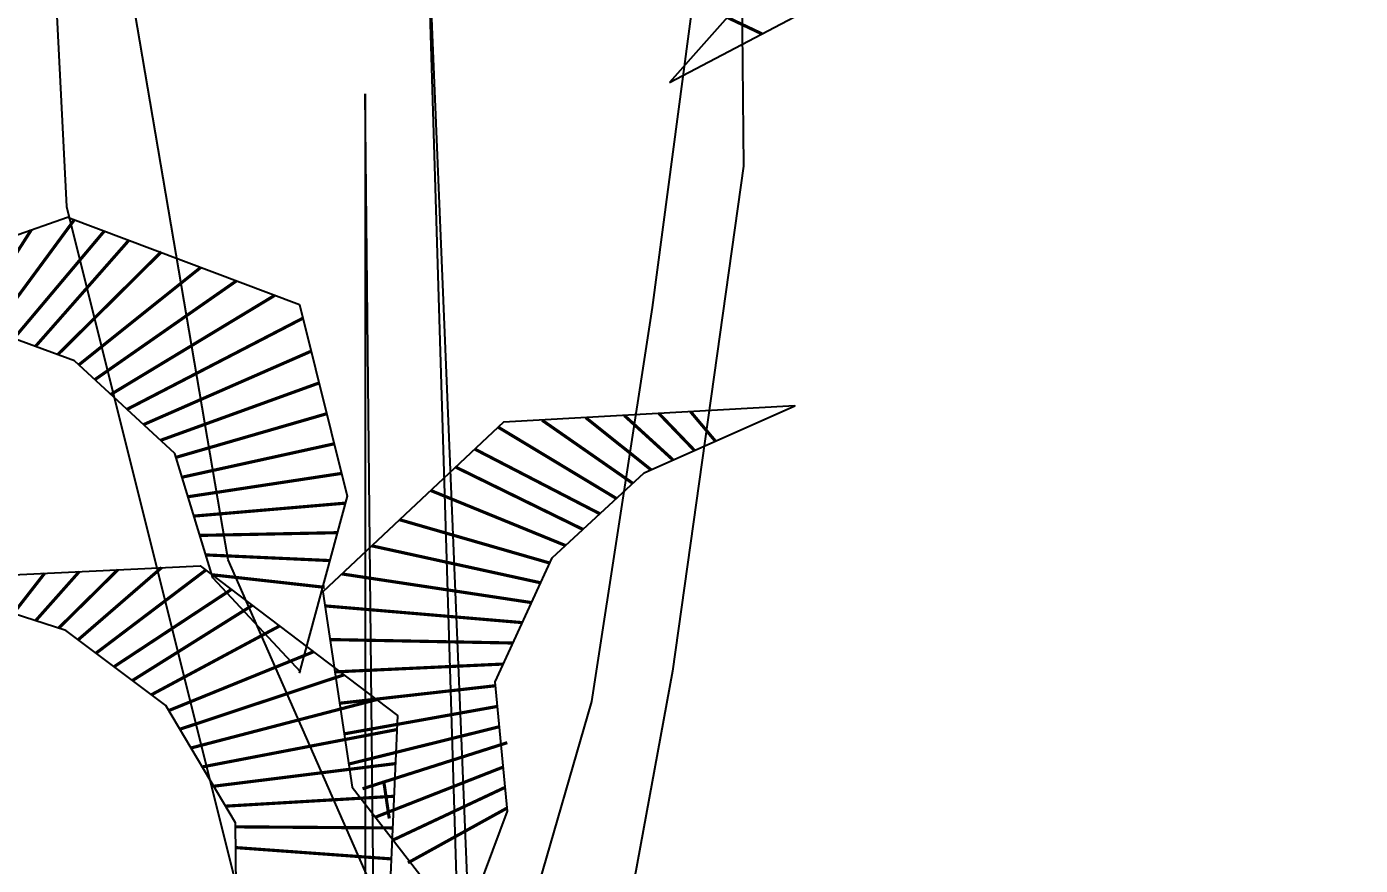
# Model space of a CAD drawing. Header units: inches. Extents: x 452443 to 881249, y 975131 to 1198310.
# Drawn here: x 478154.4 to 478564.6, y 1036577.5 to 1036835.3 of the extents above; entities that cross this region are included whole.
import ezdxf

# ---------------------------------------------------------------- set-up
doc = ezdxf.new("R2010")
doc.units = ezdxf.units.IN
doc.header["$LTSCALE"] = 3.5
doc.header["$MEASUREMENT"] = 0
doc.layers.add('thuocdo', color=3, linetype='Continuous')
doc.layers.add('TREE1', color=84, linetype='Continuous')
doc.styles.add('romand', font='romand.shx')
doc.dimstyles.new('TL100', dxfattribs={"dimscale": 100, "dimtxt": 2.5, "dimasz": 2, "dimexe": 2, "dimexo": 1, "dimgap": 1, "dimtad": 1, "dimdec": 0, "dimzin": 0, "dimdsep": 46, "dimtxsty": 'romand', "dimblk": 'ARCHTICK', "dimcen": 2, "dimdle": 2, "dimclrd": 256, "dimclre": 256, "dimclrt": 7, "dimadec": 0, "dimazin": 0, "dimtfac": 0.004, "dimtdec": 0, "dimtmove": 2, "dimatfit": 3, "dimfxl": 1, "dimtolj": 1, "dimtzin": 0, "dimlwd": 20, "dimlwe": 20, "dimarcsym": 1})

# ---------------------------------------------------------------- blocks, each defined once
blk = doc.blocks.new('ELE_TR10')
for p, q in [((2979.6, 4855.9), (2852.2, 2372.6)), ((736.3, 4755.2), (717.1, 2499.9)), ((2342.3, 1258.3), (2820.3, 4060)), ((1003.9, 2054.2), (812.7, 3486.9)), ((950.1, 2763.2), (135.3, 3191.8)), ((604.5, 3152.5), (950.1, 2763.2)), ((1877.9, -329.1), (1909.8, 2727.3)), ((1909.8, 2727.3), (1909.8, -392.7)), ((717.1, 2499.9), (940.1, 908)), ((2852.2, 2372.6), (2151.1, -429.1)), ((1195.1, 812.5), (1003.9, 2054.2)), ((1641.2, -333.6), (2342.3, 1258.3)), ((940.1, 908), (1163.2, -301.8)), ((1545.6, -397.3), (1195.1, 812.5))]:
    blk.add_line(p, q)
for points in [[(1567.2, -250.6), (1644.6, 1643.7), (1722, 3499.4), (1605.9, -289.3)], [(2112.8, 904.8), (2390.3, 1201.9), (2510.6, 1593.6), (2826.6, 1885.5), (3197, 2021.9), (3717.4, 2034.1), (2848.6, 2338.7), (2117.7, 2063.5), (1966.8, 1459.3), (2118.3, 901.3)], [(1603.3, 85.6), (1461, 466.4), (1500.1, 874.3), (1320.2, 1265.1), (1030.4, 1533.1), (554.4, 1744), (1473.6, 1692.1), (2043.2, 1157.6), (1950.9, 541.8), (1596.9, 84.5)], [(2133.5, -344.1), (2314.9, 19.7), (2318.7, 429.5), (2538.5, 799.3), (2854.8, 1035.5), (3350.3, 1195.3), (2430.7, 1240), (1808.3, 768.1), (1835.6, 146), (2139.7, -345.8)]]:
    blk.add_lwpolyline(points)
at = {"const_width": 10}
for points in [[(658.5, 2916.6), (767.9, 2968.4)], [(2827.5, 2330.7), (3085.2, 1980.8)], [(2654.3, 2267.2), (2950.3, 1931.1)], [(2732.9, 2295.1), (3018.4, 1956.2)], [(2963.4, 2298.4), (3151.2, 2005.1)], [(2553.3, 2229.2), (2880, 1905.2)], [(2428.6, 2180.5), (2813.2, 1873.1)], [(2316, 2138.1), (2762.8, 1826.6)], [(2194.9, 2092.5), (2712.3, 1780)], [(2106.8, 2020.1), (2661.3, 1732.9)], [(2080.9, 1916.1), (2609.3, 1684.8)], [(2055.9, 1816), (2555.7, 1635.2)], [(883.4, 1725.4), (805.3, 1632.8)], [(983.3, 1719.8), (871.5, 1603.6)], [(1092.6, 1713.6), (939, 1573.6)], [(1214.2, 1706.7), (1008.7, 1542.8)], [(1352.2, 1698.9), (1066.3, 1500)], [(2031.7, 1719.1), (2506.9, 1581.6)], [(1490.1, 1676.6), (1117.9, 1452.2)], [(1563.8, 1607.4), (1170.1, 1403.9)], [(2008, 1624.3), (2487.7, 1519)], [(1625.7, 1551.5), (1223.4, 1354.6)], [(1984.7, 1531), (2468.8, 1457.5)], [(1704.4, 1477.7), (1278.4, 1303.8)], [(1972.8, 1437.3), (2450.1, 1396.5)], [(1800.9, 1384.9), (1327.9, 1248.5)], [(1998, 1344.2), (2431.3, 1335.6)], [(1888.6, 1302.6), (1356.5, 1186.2)], [(2021.9, 1256.3), (2412.5, 1274.1)], [(2412.7, 1226.4), (2759.3, 964.2)], [(2552.2, 1234.1), (2815.7, 1006.3)], [(2690.2, 1227.4), (2877.4, 1042.8)], [(2811.9, 1221.5), (2950, 1066.2)], [(2921.2, 1216.2), (3020.3, 1088.9)], [(1983, 1214.1), (1385.3, 1123.8)], [(2037.8, 1172), (2393.3, 1211.6)], [(2332.1, 1165.3), (2702.4, 921.6)], [(2036.5, 1113.4), (1414.3, 1060.7)], [(2264.7, 1116.1), (2644.2, 878.2)], [(2178.7, 1050.9), (2584.2, 833.4)], [(2020.6, 1007.3), (1443.9, 996.4)], [(2073, 968.8), (2529.2, 783.6)], [(2005.4, 905.4), (1474.4, 930.1)], [(1977.2, 896.1), (2494.2, 724.7)], [(1990.5, 806.5), (1498.9, 861.8)], [(1976.1, 710), (1492.7, 796.6)], [(1874.1, 818), (2459.1, 665.6)], [(1961.8, 614.8), (1486.5, 732.6)], [(1810.3, 723.5), (2423.6, 605.9)], [(1918.4, 536.9), (1461.9, 682.2)], [(1877.8, 447.4), (1474.3, 605.6)], [(1815, 616.3), (2387.4, 545)], [(1834.1, 443.2), (1851.8, 563)], [(1822.1, 375.4), (1468.2, 541.6)], [(1819.5, 513.3), (2350.1, 482.2)], [(1775.1, 303.6), (1462, 476.5)], [(1823.9, 413.5), (2318.6, 416.9)], [(1828.1, 315.9), (2318, 351.5)]]:
    blk.add_lwpolyline(points, dxfattribs=at)
blk = doc.blocks.new('_ArchTick')
at = {"color": 0, "linetype": 'ByBlock', "const_width": 0.15}
blk.add_lwpolyline([(-0.5, -0.5), (0.5, 0.5)], dxfattribs=at)
blk = doc.blocks.new('*D3111')
at = {"layer": 'DEFPOINTS', "color": 0}
for p in [(474801.65, 1037283.61), (478801.65, 1037086.68), (478801.65, 1033781.97)]:
    blk.add_point(p, dxfattribs=at)
at = {"layer": 'thuocdo', "lineweight": 20}
for p, q in [((474801.65, 1037183.61), (474801.65, 1033581.97)), ((478801.65, 1036986.68), (478801.65, 1033581.97)), ((474601.65, 1033781.97), (479001.65, 1033781.97))]:
    blk.add_line(p, q, dxfattribs=at)
at = {"layer": 'thuocdo', "lineweight": 20, "xscale": 200, "yscale": 200, "zscale": 200, "rotation": 180}
blk.add_blockref('_ArchTick', (474801.65, 1033781.97), dxfattribs=at)
at = {"layer": 'thuocdo', "lineweight": 20, "xscale": 200, "yscale": 200, "zscale": 200}
blk.add_blockref('_ArchTick', (478801.65, 1033781.97), dxfattribs=at)
at = {"layer": 'thuocdo', "color": 7, "insert": (476801.65, 1034006.97), "char_height": 250, "attachment_point": 5, "style": 'romand'}
blk.add_mtext('\\A1;4000', dxfattribs=at)

msp = doc.modelspace()

# ---------------------------------------------------------------- block references
at = {"layer": 'TREE1', "xscale": -0.09750000084750354, "yscale": 0.09750000084750354, "zscale": 0.09750000084750354}
msp.add_blockref('ELE_TR10', (478444.72, 1036548.69), dxfattribs=at)

# ---------------------------------------------------------------- dimensions: what is measured, and where the dimension line sits
at = {"layer": 'thuocdo'}
dim = msp.add_linear_dim(base=(478801.65, 1033781.97), p1=(474801.65, 1037283.61), p2=(478801.65, 1037086.68), dimstyle='TL100', override={"dimarcsym": 1}, dxfattribs=at)
dim.commit()
dim.dimension.update_dxf_attribs({"geometry": '*D3111', "text_midpoint": (476801.65, 1034006.97)})

doc.saveas('drawing.dxf')
